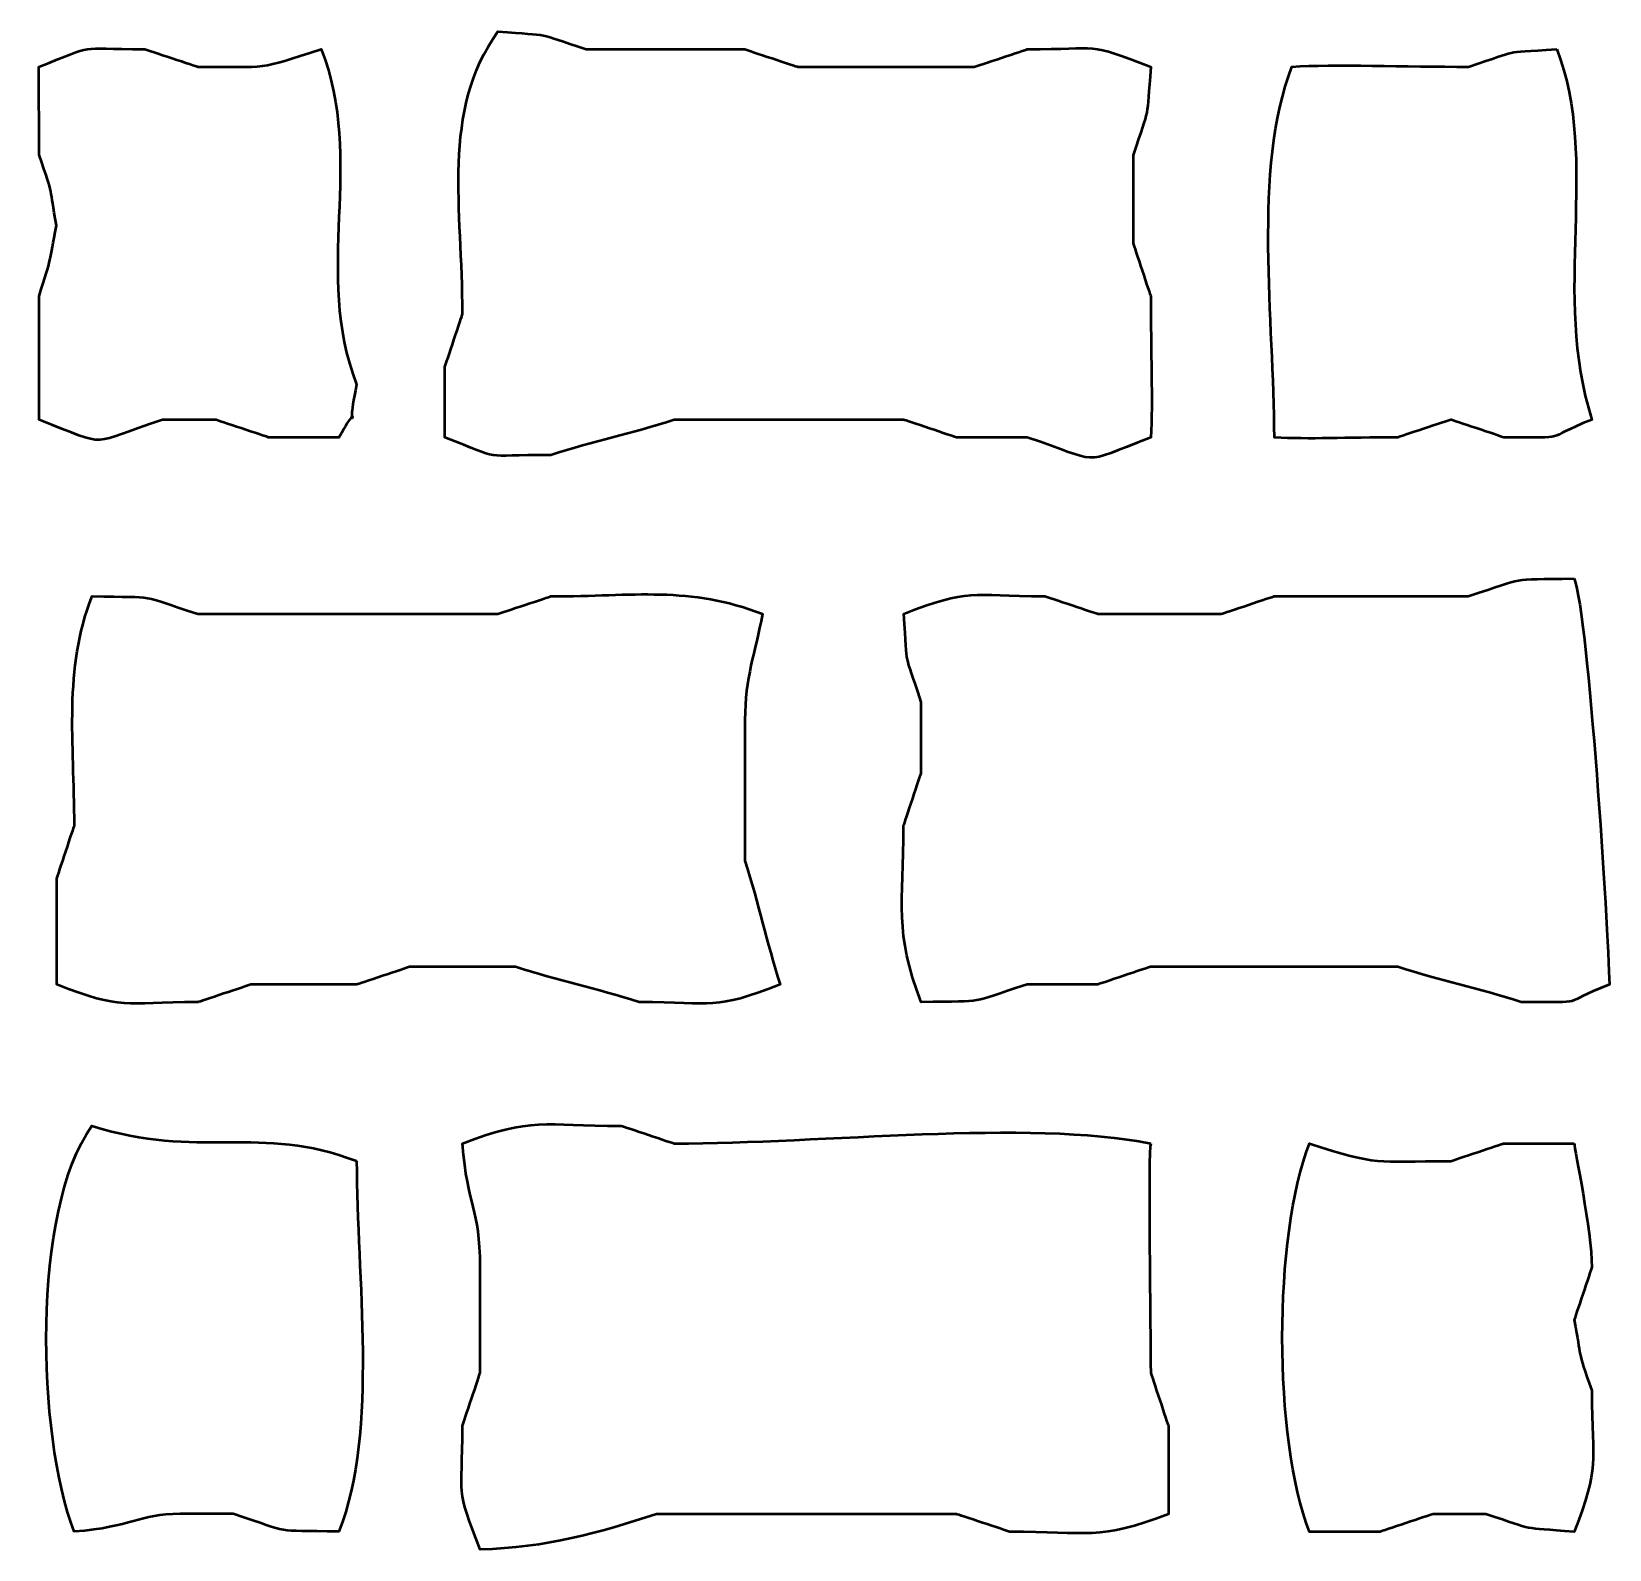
# Model space of a CAD drawing. Header units: centimetres. Extents: x -40.3 to 39, y -29.8 to 28.8.
# Drawn here: x 0.165 to 1.68, y -25.291 to -23.834 of the extents above; entities that cross this region are included whole.
import ezdxf

# ---------------------------------------------------------------- set-up
doc = ezdxf.new("R2010")
doc.units = ezdxf.units.CM
doc.header["$MEASUREMENT"] = 0
doc.layers.add('layer 1', color=7, linetype='Continuous')

msp = doc.modelspace()

# ---------------------------------------------------------------- linework, layer by layer
at = {"layer": 'layer 1', "color": 225, "lineweight": 50}
for points, knots in [([(1.23916, -24.08767), (1.23875, -24.08667), (1.22326, -24.03969), (1.22223, -24.03685), (1.22223, -24.03685), (1.22223, -24.03685), (1.22223, -23.95216), (1.22223, -23.95216), (1.22223, -23.95216), (1.23871, -23.90243), (1.23508, -23.921), (1.23918, -23.86747), (1.23918, -23.86747), (1.17699, -23.84331), (1.19216, -23.85051), (1.12058, -23.85053), (1.12058, -23.85053), (1.11957, -23.85093), (1.0726, -23.86643), (1.06976, -23.86747), (1.06976, -23.86747), (1.06976, -23.86747), (1.01894, -23.86745), (1.01894, -23.86745), (1.01894, -23.86745), (1.01894, -23.86745), (0.90036, -23.86747), (0.90036, -23.86747), (0.90036, -23.86747), (0.89936, -23.86707), (0.85236, -23.85155), (0.84954, -23.85051), (0.84954, -23.85051), (0.84954, -23.85051), (0.69707, -23.85051), (0.69707, -23.85051), (0.69707, -23.85051), (0.64734, -23.83403), (0.66589, -23.8377), (0.61234, -23.83358), (0.61234, -23.83358), (0.55783, -23.91014), (0.57849, -24.00302), (0.57849, -24.10462), (0.57849, -24.10462), (0.57808, -24.10562), (0.56257, -24.15262), (0.56152, -24.15543), (0.56152, -24.15543), (0.56152, -24.15543), (0.56154, -24.2232), (0.56154, -24.2232), (0.56154, -24.2232), (0.61951, -24.24569), (0.59356, -24.24012), (0.66318, -24.24014), (0.66318, -24.24014), (0.70533, -24.22646), (0.73961, -24.21991), (0.78178, -24.20627), (0.78178, -24.20627), (0.78178, -24.20627), (0.8326, -24.20627), (0.8326, -24.20627), (0.8326, -24.20627), (0.8326, -24.20627), (0.90036, -24.20625), (0.90036, -24.20625), (0.90036, -24.20625), (0.90036, -24.20625), (1.002, -24.20625), (1.002, -24.20625), (1.002, -24.20625), (1.003, -24.20666), (1.04998, -24.22219), (1.05281, -24.2232), (1.05281, -24.2232), (1.05281, -24.2232), (1.12056, -24.22322), (1.12056, -24.22322), (1.12056, -24.22322), (1.194, -24.24704), (1.168, -24.25081), (1.23916, -24.22322), (1.23916, -24.22322), (1.24138, -24.18843), (1.23916, -24.14073), (1.23916, -24.08767)], [0, 0, 0, 0, 0.0434783, 0.0434783, 0.0434783, 0.0434783, 0.0869565, 0.0869565, 0.0869565, 0.0869565, 0.1304348, 0.1304348, 0.1304348, 0.1304348, 0.173913, 0.173913, 0.173913, 0.173913, 0.2173913, 0.2173913, 0.2173913, 0.2173913, 0.2608696, 0.2608696, 0.2608696, 0.2608696, 0.3043478, 0.3043478, 0.3043478, 0.3043478, 0.3478261, 0.3478261, 0.3478261, 0.3478261, 0.3913043, 0.3913043, 0.3913043, 0.3913043, 0.4347826, 0.4347826, 0.4347826, 0.4347826, 0.4782609, 0.4782609, 0.4782609, 0.4782609, 0.5217391, 0.5217391, 0.5217391, 0.5217391, 0.5652174, 0.5652174, 0.5652174, 0.5652174, 0.6086957, 0.6086957, 0.6086957, 0.6086957, 0.6521739, 0.6521739, 0.6521739, 0.6521739, 0.6956522, 0.6956522, 0.6956522, 0.6956522, 0.7391304, 0.7391304, 0.7391304, 0.7391304, 0.7826087, 0.7826087, 0.7826087, 0.7826087, 0.826087, 0.826087, 0.826087, 0.826087, 0.8695652, 0.8695652, 0.8695652, 0.8695652, 0.9130435, 0.9130435, 0.9130435, 0.9130435, 1, 1, 1, 1]), ([(0.47681, -24.17231), (0.43472, -24.06394), (0.48501, -23.95882), (0.44292, -23.85042), (0.44292, -23.85042), (0.38015, -23.87074), (0.39445, -23.86737), (0.32432, -23.86737), (0.32432, -23.86737), (0.32331, -23.86696), (0.27636, -23.85142), (0.27352, -23.85042), (0.27352, -23.85042), (0.2039, -23.85042), (0.22983, -23.84483), (0.17186, -23.86735), (0.17186, -23.86735), (0.17186, -23.86735), (0.17189, -23.95206), (0.17189, -23.95206), (0.17189, -23.95206), (0.18687, -23.9937), (0.18134, -23.98108), (0.18881, -24.0198), (0.18881, -24.0198), (0.18121, -24.05619), (0.18467, -24.04893), (0.17189, -24.08756), (0.17189, -24.08756), (0.17189, -24.08756), (0.17189, -24.20616), (0.17189, -24.20616), (0.17189, -24.20616), (0.24306, -24.23378), (0.21705, -24.22998), (0.29049, -24.20616), (0.29049, -24.20616), (0.29049, -24.20616), (0.34131, -24.20616), (0.34131, -24.20616), (0.34131, -24.20616), (0.34231, -24.20657), (0.38928, -24.22207), (0.39212, -24.22309), (0.39212, -24.22309), (0.39212, -24.22309), (0.45987, -24.22311), (0.45987, -24.22311), (0.45987, -24.22311), (0.48597, -24.17522), (0.46319, -24.23724), (0.47681, -24.17231)], [0, 0, 0, 0, 0.0714286, 0.0714286, 0.0714286, 0.0714286, 0.1428571, 0.1428571, 0.1428571, 0.1428571, 0.2142857, 0.2142857, 0.2142857, 0.2142857, 0.2857143, 0.2857143, 0.2857143, 0.2857143, 0.3571429, 0.3571429, 0.3571429, 0.3571429, 0.4285714, 0.4285714, 0.4285714, 0.4285714, 0.5, 0.5, 0.5, 0.5, 0.5714286, 0.5714286, 0.5714286, 0.5714286, 0.6428571, 0.6428571, 0.6428571, 0.6428571, 0.7142857, 0.7142857, 0.7142857, 0.7142857, 0.7857143, 0.7857143, 0.7857143, 0.7857143, 0.8571429, 0.8571429, 0.8571429, 0.8571429, 1, 1, 1, 1]), ([(1.62892, -23.85038), (1.57076, -23.85495), (1.5984, -23.84978), (1.54423, -23.86735), (1.54423, -23.86735), (1.48462, -23.86732), (1.41404, -23.86481), (1.37481, -23.86735), (1.37481, -23.86735), (1.33668, -23.96557), (1.35789, -24.11155), (1.35789, -24.22309), (1.35789, -24.22309), (1.3918, -24.22525), (1.42589, -24.22311), (1.47645, -24.22309), (1.47645, -24.22309), (1.47745, -24.22268), (1.52447, -24.20719), (1.52729, -24.20614), (1.52729, -24.20614), (1.52829, -24.20655), (1.57529, -24.22209), (1.57808, -24.22311), (1.57808, -24.22311), (1.64619, -24.22309), (1.61161, -24.22603), (1.66279, -24.20614), (1.66279, -24.20614), (1.62352, -24.08498), (1.67091, -23.95854), (1.62892, -23.85038)], [0, 0, 0, 0, 0.1111111, 0.1111111, 0.1111111, 0.1111111, 0.2222222, 0.2222222, 0.2222222, 0.2222222, 0.3333333, 0.3333333, 0.3333333, 0.3333333, 0.4444444, 0.4444444, 0.4444444, 0.4444444, 0.5555556, 0.5555556, 0.5555556, 0.5555556, 0.6666667, 0.6666667, 0.6666667, 0.6666667, 0.7777778, 0.7777778, 0.7777778, 0.7777778, 1, 1, 1, 1]), ([(1.64574, -24.3586), (1.57913, -24.36), (1.60393, -24.35614), (1.54409, -24.37552), (1.54409, -24.37552), (1.54409, -24.37552), (1.35776, -24.37552), (1.35776, -24.37552), (1.35776, -24.37552), (1.35676, -24.37593), (1.30976, -24.39144), (1.30692, -24.39247), (1.30692, -24.39247), (1.30692, -24.39247), (1.18834, -24.39245), (1.18834, -24.39245), (1.18834, -24.39245), (1.18734, -24.39204), (1.14034, -24.37655), (1.13752, -24.37554), (1.13752, -24.37554), (1.06417, -24.37552), (1.06686, -24.3673), (1.002, -24.39247), (1.002, -24.39247), (1.00656, -24.45065), (1.0014, -24.42301), (1.01892, -24.47718), (1.01892, -24.47718), (1.01892, -24.47718), (1.01892, -24.54492), (1.01892, -24.54492), (1.01892, -24.54492), (1.01852, -24.54592), (1.00302, -24.5929), (1.00198, -24.59574), (1.00198, -24.59574), (1.002, -24.67253), (0.9925, -24.69703), (1.01892, -24.76516), (1.01892, -24.76516), (1.08555, -24.76375), (1.06075, -24.76761), (1.12056, -24.74819), (1.12056, -24.74819), (1.12056, -24.74819), (1.18832, -24.74821), (1.18832, -24.74821), (1.18832, -24.74821), (1.18932, -24.74781), (1.2363, -24.73231), (1.23912, -24.73126), (1.23912, -24.73126), (1.23912, -24.73126), (1.34077, -24.73129), (1.34077, -24.73129), (1.34077, -24.73129), (1.34077, -24.73129), (1.42546, -24.73126), (1.42546, -24.73126), (1.42546, -24.73126), (1.42546, -24.73126), (1.47628, -24.73129), (1.47628, -24.73129), (1.47628, -24.73129), (1.51843, -24.74495), (1.55271, -24.75148), (1.59488, -24.76514), (1.59488, -24.76514), (1.66297, -24.76516), (1.62839, -24.7681), (1.67957, -24.74821), (1.67957, -24.74821), (1.67838, -24.69505), (1.65934, -24.3937), (1.64574, -24.3586)], [0, 0, 0, 0, 0.05, 0.05, 0.05, 0.05, 0.1, 0.1, 0.1, 0.1, 0.15, 0.15, 0.15, 0.15, 0.2, 0.2, 0.2, 0.2, 0.25, 0.25, 0.25, 0.25, 0.3, 0.3, 0.3, 0.3, 0.35, 0.35, 0.35, 0.35, 0.4, 0.4, 0.4, 0.4, 0.45, 0.45, 0.45, 0.45, 0.5, 0.5, 0.5, 0.5, 0.55, 0.55, 0.55, 0.55, 0.6, 0.6, 0.6, 0.6, 0.65, 0.65, 0.65, 0.65, 0.7, 0.7, 0.7, 0.7, 0.75, 0.75, 0.75, 0.75, 0.8, 0.8, 0.8, 0.8, 0.85, 0.85, 0.85, 0.85, 0.9, 0.9, 0.9, 0.9, 1, 1, 1, 1]), ([(0.84959, -24.62971), (0.84959, -24.62971), (0.84959, -24.5789), (0.84959, -24.5789), (0.84959, -24.5789), (0.84959, -24.5789), (0.84959, -24.49419), (0.84959, -24.49419), (0.84959, -24.49419), (0.84959, -24.45357), (0.85943, -24.43007), (0.86651, -24.39253), (0.86651, -24.39253), (0.7964, -24.36534), (0.74336, -24.37561), (0.66322, -24.37563), (0.66322, -24.37563), (0.66222, -24.37603), (0.61524, -24.39151), (0.6124, -24.39253), (0.6124, -24.39253), (0.6124, -24.39253), (0.40911, -24.39253), (0.40911, -24.39253), (0.40911, -24.39253), (0.40911, -24.39253), (0.39219, -24.39253), (0.39219, -24.39253), (0.39219, -24.39253), (0.39219, -24.39253), (0.32442, -24.39255), (0.32442, -24.39255), (0.32442, -24.39255), (0.2646, -24.37315), (0.28938, -24.37704), (0.22279, -24.37561), (0.22279, -24.37561), (0.1953, -24.44644), (0.20584, -24.51406), (0.20584, -24.59584), (0.20584, -24.59584), (0.20544, -24.59685), (0.18994, -24.64384), (0.18892, -24.64666), (0.18892, -24.64666), (0.18892, -24.64666), (0.18892, -24.7483), (0.18892, -24.7483), (0.18892, -24.7483), (0.25376, -24.77346), (0.25109, -24.76524), (0.32444, -24.76522), (0.32444, -24.76522), (0.32545, -24.76482), (0.37242, -24.7493), (0.37526, -24.7483), (0.37526, -24.7483), (0.37526, -24.7483), (0.4769, -24.74827), (0.4769, -24.74827), (0.4769, -24.74827), (0.4779, -24.74787), (0.52488, -24.73237), (0.52771, -24.73137), (0.52771, -24.73137), (0.52771, -24.73137), (0.62935, -24.73135), (0.62935, -24.73135), (0.62935, -24.73135), (0.67148, -24.74503), (0.70578, -24.75158), (0.74793, -24.76522), (0.74793, -24.76522), (0.82129, -24.76524), (0.8186, -24.77346), (0.88348, -24.7483), (0.88348, -24.7483), (0.86982, -24.70617), (0.86327, -24.67187), (0.84959, -24.62971)], [0, 0, 0, 0, 0.047619, 0.047619, 0.047619, 0.047619, 0.0952381, 0.0952381, 0.0952381, 0.0952381, 0.1428571, 0.1428571, 0.1428571, 0.1428571, 0.1904762, 0.1904762, 0.1904762, 0.1904762, 0.2380952, 0.2380952, 0.2380952, 0.2380952, 0.2857143, 0.2857143, 0.2857143, 0.2857143, 0.3333333, 0.3333333, 0.3333333, 0.3333333, 0.3809524, 0.3809524, 0.3809524, 0.3809524, 0.4285714, 0.4285714, 0.4285714, 0.4285714, 0.4761905, 0.4761905, 0.4761905, 0.4761905, 0.5238095, 0.5238095, 0.5238095, 0.5238095, 0.5714286, 0.5714286, 0.5714286, 0.5714286, 0.6190476, 0.6190476, 0.6190476, 0.6190476, 0.6666667, 0.6666667, 0.6666667, 0.6666667, 0.7142857, 0.7142857, 0.7142857, 0.7142857, 0.7619048, 0.7619048, 0.7619048, 0.7619048, 0.8095238, 0.8095238, 0.8095238, 0.8095238, 0.8571429, 0.8571429, 0.8571429, 0.8571429, 0.9047619, 0.9047619, 0.9047619, 0.9047619, 1, 1, 1, 1]), ([(0.47681, -24.91765), (0.38406, -24.88167), (0.32487, -24.91686), (0.2227, -24.8838), (0.2227, -24.8838), (0.16474, -24.96518), (0.16971, -25.18055), (0.20576, -25.27342), (0.20576, -25.27342), (0.26193, -25.26911), (0.26705, -25.25647), (0.30739, -25.25647), (0.30739, -25.25647), (0.30739, -25.25647), (0.35821, -25.25647), (0.35821, -25.25647), (0.35821, -25.25647), (0.41803, -25.27589), (0.39325, -25.27199), (0.45984, -25.27344), (0.45984, -25.27344), (0.49803, -25.17515), (0.47681, -25.02919), (0.47681, -24.91765)], [0, 0, 0, 0, 0.1428571, 0.1428571, 0.1428571, 0.1428571, 0.2857143, 0.2857143, 0.2857143, 0.2857143, 0.4285714, 0.4285714, 0.4285714, 0.4285714, 0.5714286, 0.5714286, 0.5714286, 0.5714286, 0.7142857, 0.7142857, 0.7142857, 0.7142857, 1, 1, 1, 1]), ([(1.23916, -24.90083), (1.12115, -24.87734), (0.92465, -24.90086), (0.78176, -24.90083), (0.78176, -24.90083), (0.78076, -24.90043), (0.73376, -24.88495), (0.73094, -24.88393), (0.73094, -24.88393), (0.65586, -24.88393), (0.64521, -24.87494), (0.57847, -24.90086), (0.57847, -24.90086), (0.58318, -24.96224), (0.59541, -24.96215), (0.59541, -25.01946), (0.59541, -25.01946), (0.59541, -25.01946), (0.59541, -25.12109), (0.59541, -25.12109), (0.59541, -25.12109), (0.59501, -25.1221), (0.57949, -25.16905), (0.57847, -25.17191), (0.57847, -25.17191), (0.57847, -25.24347), (0.57128, -25.2283), (0.59541, -25.29051), (0.59541, -25.29051), (0.65904, -25.2891), (0.70892, -25.27472), (0.76479, -25.25662), (0.76479, -25.25662), (0.76479, -25.25662), (0.81563, -25.2566), (0.81563, -25.2566), (0.81563, -25.2566), (0.81563, -25.2566), (0.90034, -25.25662), (0.90034, -25.25662), (0.90034, -25.25662), (0.90034, -25.25662), (1.05281, -25.25662), (1.05281, -25.25662), (1.05281, -25.25662), (1.05382, -25.25703), (1.10079, -25.27252), (1.10363, -25.27354), (1.10363, -25.27354), (1.17872, -25.27354), (1.18937, -25.28253), (1.25611, -25.2566), (1.25611, -25.2566), (1.25611, -25.2566), (1.25611, -25.17191), (1.25611, -25.17191), (1.25611, -25.17191), (1.2557, -25.17091), (1.24018, -25.12393), (1.23916, -25.12111), (1.23916, -25.12111), (1.23914, -25.08221), (1.23645, -24.906), (1.23916, -24.90083)], [0, 0, 0, 0, 0.0588235, 0.0588235, 0.0588235, 0.0588235, 0.1176471, 0.1176471, 0.1176471, 0.1176471, 0.1764706, 0.1764706, 0.1764706, 0.1764706, 0.2352941, 0.2352941, 0.2352941, 0.2352941, 0.2941176, 0.2941176, 0.2941176, 0.2941176, 0.3529412, 0.3529412, 0.3529412, 0.3529412, 0.4117647, 0.4117647, 0.4117647, 0.4117647, 0.4705882, 0.4705882, 0.4705882, 0.4705882, 0.5294118, 0.5294118, 0.5294118, 0.5294118, 0.5882353, 0.5882353, 0.5882353, 0.5882353, 0.6470588, 0.6470588, 0.6470588, 0.6470588, 0.7058824, 0.7058824, 0.7058824, 0.7058824, 0.7647059, 0.7647059, 0.7647059, 0.7647059, 0.8235294, 0.8235294, 0.8235294, 0.8235294, 0.8823529, 0.8823529, 0.8823529, 0.8823529, 1, 1, 1, 1]), ([(1.64574, -24.90083), (1.64574, -24.90083), (1.57798, -24.90081), (1.57798, -24.90081), (1.57798, -24.90081), (1.57697, -24.90122), (1.53, -24.91676), (1.52716, -24.91778), (1.52716, -24.91778), (1.45338, -24.91776), (1.45863, -24.92254), (1.39163, -24.90081), (1.39163, -24.90081), (1.3568, -24.9906), (1.3568, -25.18376), (1.39163, -25.27354), (1.39163, -25.27354), (1.39163, -25.27354), (1.4594, -25.27352), (1.4594, -25.27352), (1.4594, -25.27352), (1.4604, -25.27312), (1.50738, -25.25762), (1.51021, -25.2566), (1.51021, -25.2566), (1.51021, -25.2566), (1.56103, -25.2566), (1.56103, -25.2566), (1.56103, -25.2566), (1.61076, -25.27308), (1.59219, -25.2694), (1.64572, -25.27352), (1.64572, -25.27352), (1.67086, -25.20871), (1.66267, -25.21137), (1.66267, -25.13802), (1.66267, -25.13802), (1.64768, -25.09636), (1.65321, -25.10895), (1.64572, -25.07025), (1.64572, -25.07025), (1.64613, -25.06925), (1.66164, -25.02225), (1.66267, -25.01944), (1.66267, -25.01944), (1.66265, -24.98582), (1.64572, -24.90493), (1.64574, -24.90083)], [0, 0, 0, 0, 0.0769231, 0.0769231, 0.0769231, 0.0769231, 0.1538462, 0.1538462, 0.1538462, 0.1538462, 0.2307692, 0.2307692, 0.2307692, 0.2307692, 0.3076923, 0.3076923, 0.3076923, 0.3076923, 0.3846154, 0.3846154, 0.3846154, 0.3846154, 0.4615385, 0.4615385, 0.4615385, 0.4615385, 0.5384615, 0.5384615, 0.5384615, 0.5384615, 0.6153846, 0.6153846, 0.6153846, 0.6153846, 0.6923077, 0.6923077, 0.6923077, 0.6923077, 0.7692308, 0.7692308, 0.7692308, 0.7692308, 0.8461538, 0.8461538, 0.8461538, 0.8461538, 1, 1, 1, 1])]:
    msp.add_open_spline(points, degree=3, knots=knots, dxfattribs=at)

doc.saveas('drawing.dxf')
